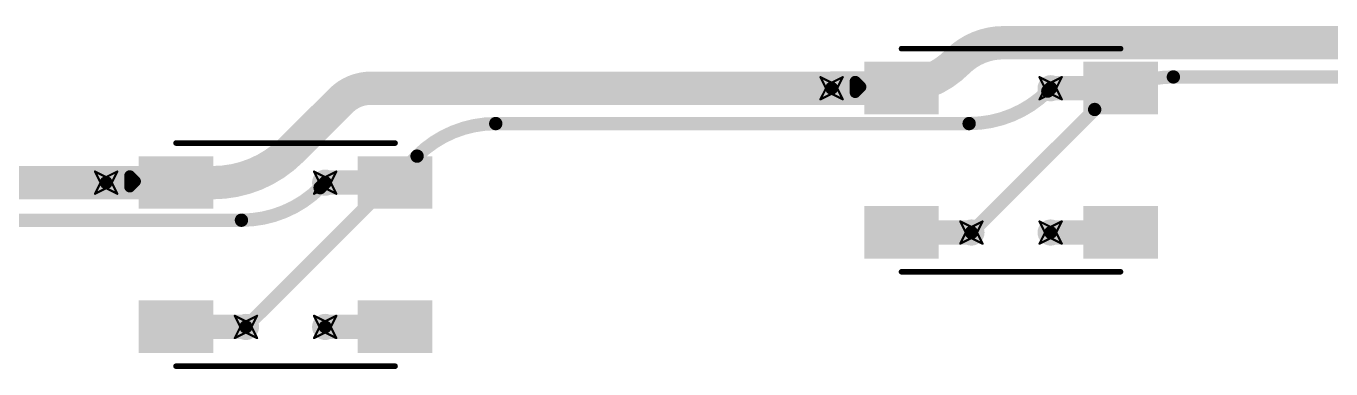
# Model space of a CAD drawing. Header units: inches. Extents: x -11 to 1110, y -7 to 455.
# Drawn here: x 192.5 to 222.29, y 343.8 to 351.64 of the extents above; entities that cross this region are included whole.
import ezdxf

# ---------------------------------------------------------------- set-up
doc = ezdxf.new("R2010")
doc.units = ezdxf.units.IN
for name, color, linetype in [('Bottom Layer', 5, 'Continuous'), ('Drill Drawing', 1, 'Continuous'), ('Top Layer', 1, 'Continuous'), ('Top Overlay', 2, 'Continuous'), ('Top Paste', 8, 'Continuous'), ('Top Solder', 216, 'Continuous'), ('Via Holes', 16, 'Continuous')]:
    doc.layers.add(name, color=color, linetype=linetype)

# ---------------------------------------------------------------- blocks, each defined once
blk = doc.blocks.new('WS2812B_B_W_205')
at = {"layer": 'Top Layer'}
for points in [[(-3.24999985, 2.15000078), (-1.75000031, 2.15000078), (-1.75000031, 1.15000278), (-3.24999985, 1.15000278)], [(3.24999985, 1.15000278), (1.75000031, 1.15000278), (1.75000031, 2.15000078), (3.24999985, 2.15000078)], [(-3.24999985, -1.15000024), (-1.75000031, -1.15000024), (-1.75000031, -2.14999824), (-3.24999985, -2.14999824)], [(1.75000031, -1.15000024), (3.24999985, -1.15000024), (3.24999985, -2.14999824), (1.75000031, -2.14999824)]]:
    blk.add_hatch(color=1, dxfattribs=at).paths.add_polyline_path(points)
at = {"layer": 'Top Paste'}
for points in [[(-3.24999985, 2.15000078), (-1.75000031, 2.15000078), (-1.75000031, 1.15000278), (-3.24999985, 1.15000278)], [(3.24999985, 1.15000278), (1.75000031, 1.15000278), (1.75000031, 2.15000078), (3.24999985, 2.15000078)], [(-3.24999985, -1.15000024), (-1.75000031, -1.15000024), (-1.75000031, -2.14999824), (-3.24999985, -2.14999824)], [(1.75000031, -1.15000024), (3.24999985, -1.15000024), (3.24999985, -2.14999824), (1.75000031, -2.14999824)]]:
    blk.add_hatch(color=8, dxfattribs=at).paths.add_polyline_path(points)
at = {"layer": 'Top Solder'}
for points in [[(-3.35159985, 2.25160078), (-1.64840031, 2.25160078), (-1.64840031, 1.04840278), (-3.35159985, 1.04840278)], [(3.35159985, 1.04840278), (1.64840031, 1.04840278), (1.64840031, 2.25160078), (3.35159985, 2.25160078)], [(-3.35159985, -1.04840024), (-1.64840031, -1.04840024), (-1.64840031, -2.25159824), (-3.35159985, -2.25159824)], [(1.64840031, -1.04840024), (3.35159985, -1.04840024), (3.35159985, -2.25159824), (1.64840031, -2.25159824)]]:
    blk.add_hatch(color=216, dxfattribs=at).paths.add_polyline_path(points)
at = {"layer": 'Top Overlay'}
for points in [[(-2.50000008, 2.55080008, 0.127, 0.127, 0), (2.50000008, 2.55080008, 0.127, 0.127, 0)], [(-3.556, 1.8034, 0.254, 0.254, 0), (-3.429, 1.6764, 0.254, 0.254, 0)], [(-3.556, 1.5494, 0.254, 0.254, 0), (-3.556, 1.8034, 0.254, 0.254, 0)], [(-3.556, 1.5494, 0.254, 0.254, 0), (-3.429, 1.6764, 0.254, 0.254, 0)], [(-2.50000008, -2.55079754, 0.127, 0.127, 0), (2.50000008, -2.55079754, 0.127, 0.127, 0)]]:
    blk.add_lwpolyline(points, format="xyseb", dxfattribs=at)
for points in [[(-2.53175008, 2.55080008, 0.0635, 0.0635, 1), (-2.46825008, 2.55080008, 0.0635, 0.0635, 1)], [(2.46825008, 2.55080008, 0.0635, 0.0635, 1), (2.53175008, 2.55080008, 0.0635, 0.0635, 1)], [(-3.619499999999999, 1.8034, 0.127, 0.127, 1), (-3.4925, 1.8034, 0.127, 0.127, 1)], [(-3.619499999999999, 1.8034, 0.127, 0.127, 1), (-3.4925, 1.8034, 0.127, 0.127, 1)], [(-3.4925, 1.6764, 0.127, 0.127, 1), (-3.3655, 1.6764, 0.127, 0.127, 1)], [(-3.4925, 1.6764, 0.127, 0.127, 1), (-3.3655, 1.6764, 0.127, 0.127, 1)], [(-3.619499999999999, 1.5494, 0.127, 0.127, 1), (-3.4925, 1.5494, 0.127, 0.127, 1)], [(-3.619499999999999, 1.5494, 0.127, 0.127, 1), (-3.4925, 1.5494, 0.127, 0.127, 1)], [(-2.53175008, -2.55079754, 0.0635, 0.0635, 1), (-2.46825008, -2.55079754, 0.0635, 0.0635, 1)], [(2.46825008, -2.55079754, 0.0635, 0.0635, 1), (2.53175008, -2.55079754, 0.0635, 0.0635, 1)]]:
    blk.add_lwpolyline(points, format="xyseb", close=True, dxfattribs=at)
blk = doc.blocks.new('WS2812B_B_W_214')
at = {"layer": 'Top Layer'}
for points in [[(-3.24999985, 2.15000078), (-1.75000031, 2.15000078), (-1.75000031, 1.15000278), (-3.24999985, 1.15000278)], [(3.24999985, 1.15000278), (1.75000031, 1.15000278), (1.75000031, 2.15000078), (3.24999985, 2.15000078)], [(-3.24999985, -1.15000024), (-1.75000031, -1.15000024), (-1.75000031, -2.14999824), (-3.24999985, -2.14999824)], [(1.75000031, -1.15000024), (3.24999985, -1.15000024), (3.24999985, -2.14999824), (1.75000031, -2.14999824)]]:
    blk.add_hatch(color=1, dxfattribs=at).paths.add_polyline_path(points)
at = {"layer": 'Top Paste'}
for points in [[(-3.24999985, 2.15000078), (-1.75000031, 2.15000078), (-1.75000031, 1.15000278), (-3.24999985, 1.15000278)], [(3.24999985, 1.15000278), (1.75000031, 1.15000278), (1.75000031, 2.15000078), (3.24999985, 2.15000078)], [(-3.24999985, -1.15000024), (-1.75000031, -1.15000024), (-1.75000031, -2.14999824), (-3.24999985, -2.14999824)], [(1.75000031, -1.15000024), (3.24999985, -1.15000024), (3.24999985, -2.14999824), (1.75000031, -2.14999824)]]:
    blk.add_hatch(color=8, dxfattribs=at).paths.add_polyline_path(points)
at = {"layer": 'Top Solder'}
for points in [[(-3.35159985, 2.25160078), (-1.64840031, 2.25160078), (-1.64840031, 1.04840278), (-3.35159985, 1.04840278)], [(3.35159985, 1.04840278), (1.64840031, 1.04840278), (1.64840031, 2.25160078), (3.35159985, 2.25160078)], [(-3.35159985, -1.04840024), (-1.64840031, -1.04840024), (-1.64840031, -2.25159824), (-3.35159985, -2.25159824)], [(1.64840031, -1.04840024), (3.35159985, -1.04840024), (3.35159985, -2.25159824), (1.64840031, -2.25159824)]]:
    blk.add_hatch(color=216, dxfattribs=at).paths.add_polyline_path(points)
at = {"layer": 'Top Overlay'}
for points in [[(-2.50000008, 2.55080008, 0.127, 0.127, 0), (2.50000008, 2.55080008, 0.127, 0.127, 0)], [(-3.556, 1.8034, 0.254, 0.254, 0), (-3.429, 1.6764, 0.254, 0.254, 0)], [(-3.556, 1.5494, 0.254, 0.254, 0), (-3.556, 1.8034, 0.254, 0.254, 0)], [(-3.556, 1.5494, 0.254, 0.254, 0), (-3.429, 1.6764, 0.254, 0.254, 0)], [(-2.50000008, -2.55079754, 0.127, 0.127, 0), (2.50000008, -2.55079754, 0.127, 0.127, 0)]]:
    blk.add_lwpolyline(points, format="xyseb", dxfattribs=at)
for points in [[(-2.53175008, 2.55080008, 0.0635, 0.0635, 1), (-2.46825008, 2.55080008, 0.0635, 0.0635, 1)], [(2.46825008, 2.55080008, 0.0635, 0.0635, 1), (2.53175008, 2.55080008, 0.0635, 0.0635, 1)], [(-3.619499999999999, 1.8034, 0.127, 0.127, 1), (-3.4925, 1.8034, 0.127, 0.127, 1)], [(-3.619499999999999, 1.8034, 0.127, 0.127, 1), (-3.4925, 1.8034, 0.127, 0.127, 1)], [(-3.4925, 1.6764, 0.127, 0.127, 1), (-3.3655, 1.6764, 0.127, 0.127, 1)], [(-3.4925, 1.6764, 0.127, 0.127, 1), (-3.3655, 1.6764, 0.127, 0.127, 1)], [(-3.619499999999999, 1.5494, 0.127, 0.127, 1), (-3.4925, 1.5494, 0.127, 0.127, 1)], [(-3.619499999999999, 1.5494, 0.127, 0.127, 1), (-3.4925, 1.5494, 0.127, 0.127, 1)], [(-2.53175008, -2.55079754, 0.0635, 0.0635, 1), (-2.46825008, -2.55079754, 0.0635, 0.0635, 1)], [(2.46825008, -2.55079754, 0.0635, 0.0635, 1), (2.53175008, -2.55079754, 0.0635, 0.0635, 1)]]:
    blk.add_lwpolyline(points, format="xyseb", close=True, dxfattribs=at)

msp = doc.modelspace()

# ---------------------------------------------------------------- hatches: boundary and pattern name
at = {"layer": 'Bottom Layer'}
h = msp.add_hatch(color=5, dxfattribs=at)
edge = h.paths.add_edge_path()
edge.add_arc((210.89296912, 350.2174098), 0.2999994, 0, 360)
h = msp.add_hatch(color=5, dxfattribs=at)
edge = h.paths.add_edge_path()
edge.add_arc((215.89296928, 350.2174098), 0.2999994, 0, 360)
h = msp.add_hatch(color=5, dxfattribs=at)
edge = h.paths.add_edge_path()
edge.add_arc((194.33216912, 348.0584098), 0.2999994, 0, 360)
h = msp.add_hatch(color=5, dxfattribs=at)
edge = h.paths.add_edge_path()
edge.add_arc((199.33216928, 348.0584098), 0.2999994, 0, 360)
h = msp.add_hatch(color=5, dxfattribs=at)
edge = h.paths.add_edge_path()
edge.add_arc((214.0842302, 346.91740878), 0.2999994, 0, 360)
h = msp.add_hatch(color=5, dxfattribs=at)
edge = h.paths.add_edge_path()
edge.add_arc((215.89296928, 346.91740878), 0.2999994, 0, 360)
h = msp.add_hatch(color=5, dxfattribs=at)
edge = h.paths.add_edge_path()
edge.add_arc((197.5234302, 344.75840878), 0.2999994, 0, 360)
h = msp.add_hatch(color=5, dxfattribs=at)
edge = h.paths.add_edge_path()
edge.add_arc((199.33216928, 344.75840878), 0.2999994, 0, 360)
at = {"layer": 'Top Layer'}
h = msp.add_hatch(color=1, dxfattribs=at)
edge = h.paths.add_edge_path()
edge.add_arc((210.89296912, 350.2174098), 0.2999994, 0, 360)
h = msp.add_hatch(color=1, dxfattribs=at)
edge = h.paths.add_edge_path()
edge.add_arc((215.89296928, 350.2174098), 0.2999994, 0, 360)
h = msp.add_hatch(color=1, dxfattribs=at)
edge = h.paths.add_edge_path()
edge.add_arc((194.33216912, 348.0584098), 0.2999994, 0, 360)
h = msp.add_hatch(color=1, dxfattribs=at)
edge = h.paths.add_edge_path()
edge.add_arc((199.33216928, 348.0584098), 0.2999994, 0, 360)
h = msp.add_hatch(color=1, dxfattribs=at)
edge = h.paths.add_edge_path()
edge.add_arc((214.0842302, 346.91740878), 0.2999994, 0, 360)
h = msp.add_hatch(color=1, dxfattribs=at)
edge = h.paths.add_edge_path()
edge.add_arc((215.89296928, 346.91740878), 0.2999994, 0, 360)
h = msp.add_hatch(color=1, dxfattribs=at)
edge = h.paths.add_edge_path()
edge.add_arc((197.5234302, 344.75840878), 0.2999994, 0, 360)
h = msp.add_hatch(color=1, dxfattribs=at)
edge = h.paths.add_edge_path()
edge.add_arc((199.33216928, 344.75840878), 0.2999994, 0, 360)
at = {"layer": 'Via Holes'}
h = msp.add_hatch(color=7, dxfattribs=at)
edge = h.paths.add_edge_path()
edge.add_arc((210.89296912, 350.2174098), 0.1499997, 0, 360)
h = msp.add_hatch(color=7, dxfattribs=at)
edge = h.paths.add_edge_path()
edge.add_arc((215.89296928, 350.2174098), 0.1499997, 0, 360)
h = msp.add_hatch(color=7, dxfattribs=at)
edge = h.paths.add_edge_path()
edge.add_arc((194.33216912, 348.0584098), 0.1499997, 0, 360)
h = msp.add_hatch(color=7, dxfattribs=at)
edge = h.paths.add_edge_path()
edge.add_arc((199.33216928, 348.0584098), 0.1499997, 0, 360)
h = msp.add_hatch(color=7, dxfattribs=at)
edge = h.paths.add_edge_path()
edge.add_arc((214.0842302, 346.91740878), 0.1499997, 0, 360)
h = msp.add_hatch(color=7, dxfattribs=at)
edge = h.paths.add_edge_path()
edge.add_arc((215.89296928, 346.91740878), 0.1499997, 0, 360)
h = msp.add_hatch(color=7, dxfattribs=at)
edge = h.paths.add_edge_path()
edge.add_arc((197.5234302, 344.75840878), 0.1499997, 0, 360)
h = msp.add_hatch(color=7, dxfattribs=at)
edge = h.paths.add_edge_path()
edge.add_arc((199.33216928, 344.75840878), 0.1499997, 0, 360)

# ---------------------------------------------------------------- linework, layer by layer
at = {"layer": 'Bottom Layer'}
for points in [[(213.7664, 350.8248, 0.7619999999999999, 0.7619999999999999, -0.1989120523722379), (214.81419064, 351.2588098, 0.7619999999999999, 0.7619999999999999, 0)], [(214.81419064, 351.2588098, 0.7619999999999999, 0.7619999999999999, 0), (214.81419318, 351.2588098, 0.7619999999999999, 0.7619999999999999, 0)], [(214.81419318, 351.2588098, 0.7619999999999999, 0.7619999999999999, 0), (227.63156912, 351.2588098, 0.7619999999999999, 0.7619999999999999, 0)], [(213.7664, 350.8248, 0.7619999999999999, 0.7619999999999999, -0.198912367379658), (212.30003006, 350.2174098, 0.7619999999999999, 0.7619999999999999, 0)], [(199.6948, 349.9358, 0.7619999999999999, 0.7619999999999999, -0.198912367379658), (200.37466656, 350.2174098, 0.7619999999999999, 0.7619999999999999, 0)], [(200.37466656, 350.2174098, 0.7619999999999999, 0.7619999999999999, 0), (210.89296912, 350.2174098, 0.7619999999999999, 0.7619999999999999, 0)], [(210.89296912, 350.2174098, 0.7619999999999999, 0.7619999999999999, 0), (212.30003006, 350.2174098, 0.7619999999999999, 0.7619999999999999, 0)], [(216.89867212, 349.7318507, 0.3048, 0.3048, -0.198912367379658), (218.6947239, 350.47579892, 0.3048, 0.3048, 0)], [(218.6947239, 350.47579892, 0.3048, 0.3048, 0), (230.78967304, 350.47579892, 0.3048, 0.3048, 0)], [(198.56135802, 348.80235802, 0.7619999999999999, 0.7619999999999999, 0), (199.6948, 349.9358, 0.7619999999999999, 0.7619999999999999, 0)], [(215.82850662, 350.15294714, 0.3048, 0.3048, -0.198912367379658), (214.03245484, 349.40899892, 0.3048, 0.3048, 0)], [(215.82850662, 350.15294714, 0.3048, 0.3048, 0), (215.89296928, 350.2174098, 0.3048, 0.3048, 0)], [(214.0842302, 346.91740878, 0.3048, 0.3048, 0), (216.89867212, 349.7318507, 0.3048, 0.3048, 0)], [(201.43007212, 348.6650507, 0.3048, 0.3048, -0.198912367379658), (203.2261239, 349.40899892, 0.3048, 0.3048, 0)], [(203.2261239, 349.40899892, 0.3048, 0.3048, 0), (214.03245484, 349.40899892, 0.3048, 0.3048, 0)], [(198.56135802, 348.80235802, 0.7619999999999999, 0.7619999999999999, -0.198912367379658), (196.76530624, 348.0584098, 0.7619999999999999, 0.7619999999999999, 0)], [(197.5234302, 344.75840878, 0.3048, 0.3048, 0), (201.43007212, 348.6650507, 0.3048, 0.3048, 0)], [(184.68803042, 348.0584098, 0.7619999999999999, 0.7619999999999999, 0), (194.33216912, 348.0584098, 0.7619999999999999, 0.7619999999999999, 0)], [(194.33216912, 348.0584098, 0.7619999999999999, 0.7619999999999999, 0), (196.76530624, 348.0584098, 0.7619999999999999, 0.7619999999999999, 0)], [(199.21690662, 347.94314714, 0.3048, 0.3048, 0), (199.33216928, 348.0584098, 0.3048, 0.3048, 0)], [(199.21690662, 347.94314714, 0.3048, 0.3048, -0.198912367379658), (197.42085484, 347.19919892, 0.3048, 0.3048, 0)], [(187.7575239, 347.19919892, 0.3048, 0.3048, 0), (197.42085484, 347.19919892, 0.3048, 0.3048, 0)]]:
    msp.add_lwpolyline(points, format="xyseb", dxfattribs=at)
for points in [[(214.62369064, 351.2588098, 0.3809999999999999, 0.3809999999999999, 1), (215.00469064, 351.2588098, 0.3809999999999999, 0.3809999999999999, 1)], [(214.62369064, 351.2588098, 0.3809999999999999, 0.3809999999999999, 1), (215.00469064, 351.2588098, 0.3809999999999999, 0.3809999999999999, 1)], [(214.62369318, 351.2588098, 0.3809999999999999, 0.3809999999999999, 1), (215.00469318, 351.2588098, 0.3809999999999999, 0.3809999999999999, 1)], [(214.62369318, 351.2588098, 0.3809999999999999, 0.3809999999999999, 1), (215.00469318, 351.2588098, 0.3809999999999999, 0.3809999999999999, 1)], [(213.5759, 350.8248, 0.3809999999999999, 0.3809999999999999, 1), (213.9569, 350.8248, 0.3809999999999999, 0.3809999999999999, 1)], [(213.5759, 350.8248, 0.3809999999999999, 0.3809999999999999, 1), (213.9569, 350.8248, 0.3809999999999999, 0.3809999999999999, 1)], [(200.18416656, 350.2174098, 0.3809999999999999, 0.3809999999999999, 1), (200.56516656, 350.2174098, 0.3809999999999999, 0.3809999999999999, 1)], [(200.18416656, 350.2174098, 0.3809999999999999, 0.3809999999999999, 1), (200.56516656, 350.2174098, 0.3809999999999999, 0.3809999999999999, 1)], [(210.70246912, 350.2174098, 0.3809999999999999, 0.3809999999999999, 1), (211.08346912, 350.2174098, 0.3809999999999999, 0.3809999999999999, 1)], [(210.70246912, 350.2174098, 0.3809999999999999, 0.3809999999999999, 1), (211.08346912, 350.2174098, 0.3809999999999999, 0.3809999999999999, 1)], [(212.10953006, 350.2174098, 0.3809999999999999, 0.3809999999999999, 1), (212.49053006, 350.2174098, 0.3809999999999999, 0.3809999999999999, 1)], [(212.10953006, 350.2174098, 0.3809999999999999, 0.3809999999999999, 1), (212.49053006, 350.2174098, 0.3809999999999999, 0.3809999999999999, 1)], [(218.6185239, 350.47579892, 0.1524, 0.1524, 1), (218.7709239, 350.47579892, 0.1524, 0.1524, 1)], [(218.6185239, 350.47579892, 0.1524, 0.1524, 1), (218.7709239, 350.47579892, 0.1524, 0.1524, 1)], [(199.5043, 349.9358, 0.3809999999999999, 0.3809999999999999, 1), (199.8853, 349.9358, 0.3809999999999999, 0.3809999999999999, 1)], [(199.5043, 349.9358, 0.3809999999999999, 0.3809999999999999, 1), (199.8853, 349.9358, 0.3809999999999999, 0.3809999999999999, 1)], [(215.75230662, 350.15294714, 0.1524, 0.1524, 1), (215.90470662, 350.15294714, 0.1524, 0.1524, 1)], [(215.75230662, 350.15294714, 0.1524, 0.1524, 1), (215.90470662, 350.15294714, 0.1524, 0.1524, 1)], [(215.81676928, 350.2174098, 0.1524, 0.1524, 1), (215.96916928, 350.2174098, 0.1524, 0.1524, 1)], [(216.82247212, 349.7318507, 0.1524, 0.1524, 1), (216.97487212, 349.7318507, 0.1524, 0.1524, 1)], [(216.82247212, 349.7318507, 0.1524, 0.1524, 1), (216.97487212, 349.7318507, 0.1524, 0.1524, 1)], [(203.1499239, 349.40899892, 0.1524, 0.1524, 1), (203.3023239, 349.40899892, 0.1524, 0.1524, 1)], [(203.1499239, 349.40899892, 0.1524, 0.1524, 1), (203.3023239, 349.40899892, 0.1524, 0.1524, 1)], [(213.95625484, 349.40899892, 0.1524, 0.1524, 1), (214.10865484, 349.40899892, 0.1524, 0.1524, 1)], [(213.95625484, 349.40899892, 0.1524, 0.1524, 1), (214.10865484, 349.40899892, 0.1524, 0.1524, 1)], [(198.37085802, 348.80235802, 0.3809999999999999, 0.3809999999999999, 1), (198.75185802, 348.80235802, 0.3809999999999999, 0.3809999999999999, 1)], [(198.37085802, 348.80235802, 0.3809999999999999, 0.3809999999999999, 1), (198.75185802, 348.80235802, 0.3809999999999999, 0.3809999999999999, 1)], [(201.35387212, 348.6650507, 0.1524, 0.1524, 1), (201.50627212, 348.6650507, 0.1524, 0.1524, 1)], [(201.35387212, 348.6650507, 0.1524, 0.1524, 1), (201.50627212, 348.6650507, 0.1524, 0.1524, 1)], [(194.14166912, 348.0584098, 0.3809999999999999, 0.3809999999999999, 1), (194.52266912, 348.0584098, 0.3809999999999999, 0.3809999999999999, 1)], [(194.14166912, 348.0584098, 0.3809999999999999, 0.3809999999999999, 1), (194.52266912, 348.0584098, 0.3809999999999999, 0.3809999999999999, 1)], [(196.57480624, 348.0584098, 0.3809999999999999, 0.3809999999999999, 1), (196.95580624, 348.0584098, 0.3809999999999999, 0.3809999999999999, 1)], [(196.57480624, 348.0584098, 0.3809999999999999, 0.3809999999999999, 1), (196.95580624, 348.0584098, 0.3809999999999999, 0.3809999999999999, 1)], [(199.25596928, 348.0584098, 0.1524, 0.1524, 1), (199.40836928, 348.0584098, 0.1524, 0.1524, 1)], [(199.14070662, 347.94314714, 0.1524, 0.1524, 1), (199.29310662, 347.94314714, 0.1524, 0.1524, 1)], [(199.14070662, 347.94314714, 0.1524, 0.1524, 1), (199.29310662, 347.94314714, 0.1524, 0.1524, 1)], [(197.34465484, 347.19919892, 0.1524, 0.1524, 1), (197.49705484, 347.19919892, 0.1524, 0.1524, 1)], [(197.34465484, 347.19919892, 0.1524, 0.1524, 1), (197.49705484, 347.19919892, 0.1524, 0.1524, 1)], [(214.0080302, 346.91740878, 0.1524, 0.1524, 1), (214.1604302, 346.91740878, 0.1524, 0.1524, 1)], [(197.4472302, 344.75840878, 0.1524, 0.1524, 1), (197.5996302, 344.75840878, 0.1524, 0.1524, 1)]]:
    msp.add_lwpolyline(points, format="xyseb", close=True, dxfattribs=at)
at = {"layer": 'Drill Drawing'}
for points in [[(210.63896912, 350.4714098, 0.0508, 0.0508, 0), (210.89296912, 350.3444098, 0.0508, 0.0508, 0)], [(210.63896912, 350.4714098, 0.0508, 0.0508, 0), (210.76596912, 350.2174098, 0.0508, 0.0508, 0)], [(210.89296912, 350.3444098, 0.0508, 0.0508, 0), (211.14696912, 350.4714098, 0.0508, 0.0508, 0)], [(211.01996912, 350.2174098, 0.0508, 0.0508, 0), (211.14696912, 350.4714098, 0.0508, 0.0508, 0)], [(215.63896928, 350.4714098, 0.0508, 0.0508, 0), (215.89296928, 350.3444098, 0.0508, 0.0508, 0)], [(215.63896928, 350.4714098, 0.0508, 0.0508, 0), (215.76596928, 350.2174098, 0.0508, 0.0508, 0)], [(215.89296928, 350.3444098, 0.0508, 0.0508, 0), (216.14696928, 350.4714098, 0.0508, 0.0508, 0)], [(216.01996928, 350.2174098, 0.0508, 0.0508, 0), (216.14696928, 350.4714098, 0.0508, 0.0508, 0)], [(210.63896912, 349.9634098, 0.0508, 0.0508, 0), (210.76596912, 350.2174098, 0.0508, 0.0508, 0)], [(210.63896912, 349.9634098, 0.0508, 0.0508, 0), (210.89296912, 350.0904098, 0.0508, 0.0508, 0)], [(210.89296912, 350.0904098, 0.0508, 0.0508, 0), (211.14696912, 349.9634098, 0.0508, 0.0508, 0)], [(211.01996912, 350.2174098, 0.0508, 0.0508, 0), (211.14696912, 349.9634098, 0.0508, 0.0508, 0)], [(215.63896928, 349.9634098, 0.0508, 0.0508, 0), (215.76596928, 350.2174098, 0.0508, 0.0508, 0)], [(215.63896928, 349.9634098, 0.0508, 0.0508, 0), (215.89296928, 350.0904098, 0.0508, 0.0508, 0)], [(215.89296928, 350.0904098, 0.0508, 0.0508, 0), (216.14696928, 349.9634098, 0.0508, 0.0508, 0)], [(216.01996928, 350.2174098, 0.0508, 0.0508, 0), (216.14696928, 349.9634098, 0.0508, 0.0508, 0)], [(194.07816912, 348.3124098, 0.0508, 0.0508, 0), (194.33216912, 348.1854098, 0.0508, 0.0508, 0)], [(194.07816912, 348.3124098, 0.0508, 0.0508, 0), (194.20516912, 348.0584098, 0.0508, 0.0508, 0)], [(194.33216912, 348.1854098, 0.0508, 0.0508, 0), (194.58616912, 348.3124098, 0.0508, 0.0508, 0)], [(194.45916912, 348.0584098, 0.0508, 0.0508, 0), (194.58616912, 348.3124098, 0.0508, 0.0508, 0)], [(199.07816928, 348.3124098, 0.0508, 0.0508, 0), (199.33216928, 348.1854098, 0.0508, 0.0508, 0)], [(199.07816928, 348.3124098, 0.0508, 0.0508, 0), (199.20516928, 348.0584098, 0.0508, 0.0508, 0)], [(199.33216928, 348.1854098, 0.0508, 0.0508, 0), (199.58616928, 348.3124098, 0.0508, 0.0508, 0)], [(199.45916928, 348.0584098, 0.0508, 0.0508, 0), (199.58616928, 348.3124098, 0.0508, 0.0508, 0)], [(194.07816912, 347.8044098, 0.0508, 0.0508, 0), (194.20516912, 348.0584098, 0.0508, 0.0508, 0)], [(194.07816912, 347.8044098, 0.0508, 0.0508, 0), (194.33216912, 347.9314098, 0.0508, 0.0508, 0)], [(194.33216912, 347.9314098, 0.0508, 0.0508, 0), (194.58616912, 347.8044098, 0.0508, 0.0508, 0)], [(194.45916912, 348.0584098, 0.0508, 0.0508, 0), (194.58616912, 347.8044098, 0.0508, 0.0508, 0)], [(199.07816928, 347.8044098, 0.0508, 0.0508, 0), (199.20516928, 348.0584098, 0.0508, 0.0508, 0)], [(199.07816928, 347.8044098, 0.0508, 0.0508, 0), (199.33216928, 347.9314098, 0.0508, 0.0508, 0)], [(199.33216928, 347.9314098, 0.0508, 0.0508, 0), (199.58616928, 347.8044098, 0.0508, 0.0508, 0)], [(199.45916928, 348.0584098, 0.0508, 0.0508, 0), (199.58616928, 347.8044098, 0.0508, 0.0508, 0)], [(213.8302302, 347.17140878, 0.0508, 0.0508, 0), (214.0842302, 347.04440878, 0.0508, 0.0508, 0)], [(213.8302302, 347.17140878, 0.0508, 0.0508, 0), (213.9572302, 346.91740878, 0.0508, 0.0508, 0)], [(214.0842302, 347.04440878, 0.0508, 0.0508, 0), (214.3382302, 347.17140878, 0.0508, 0.0508, 0)], [(214.2112302, 346.91740878, 0.0508, 0.0508, 0), (214.3382302, 347.17140878, 0.0508, 0.0508, 0)], [(215.63896928, 347.17140878, 0.0508, 0.0508, 0), (215.89296928, 347.04440878, 0.0508, 0.0508, 0)], [(215.63896928, 347.17140878, 0.0508, 0.0508, 0), (215.76596928, 346.91740878, 0.0508, 0.0508, 0)], [(215.89296928, 347.04440878, 0.0508, 0.0508, 0), (216.14696928, 347.17140878, 0.0508, 0.0508, 0)], [(216.01996928, 346.91740878, 0.0508, 0.0508, 0), (216.14696928, 347.17140878, 0.0508, 0.0508, 0)], [(213.8302302, 346.66340878, 0.0508, 0.0508, 0), (213.9572302, 346.91740878, 0.0508, 0.0508, 0)], [(213.8302302, 346.66340878, 0.0508, 0.0508, 0), (214.0842302, 346.79040878, 0.0508, 0.0508, 0)], [(214.0842302, 346.79040878, 0.0508, 0.0508, 0), (214.3382302, 346.66340878, 0.0508, 0.0508, 0)], [(214.2112302, 346.91740878, 0.0508, 0.0508, 0), (214.3382302, 346.66340878, 0.0508, 0.0508, 0)], [(215.63896928, 346.66340878, 0.0508, 0.0508, 0), (215.76596928, 346.91740878, 0.0508, 0.0508, 0)], [(215.63896928, 346.66340878, 0.0508, 0.0508, 0), (215.89296928, 346.79040878, 0.0508, 0.0508, 0)], [(215.89296928, 346.79040878, 0.0508, 0.0508, 0), (216.14696928, 346.66340878, 0.0508, 0.0508, 0)], [(216.01996928, 346.91740878, 0.0508, 0.0508, 0), (216.14696928, 346.66340878, 0.0508, 0.0508, 0)], [(197.2694302, 345.01240878, 0.0508, 0.0508, 0), (197.5234302, 344.88540878, 0.0508, 0.0508, 0)], [(197.2694302, 345.01240878, 0.0508, 0.0508, 0), (197.3964302, 344.75840878, 0.0508, 0.0508, 0)], [(197.5234302, 344.88540878, 0.0508, 0.0508, 0), (197.7774302, 345.01240878, 0.0508, 0.0508, 0)], [(197.6504302, 344.75840878, 0.0508, 0.0508, 0), (197.7774302, 345.01240878, 0.0508, 0.0508, 0)], [(199.07816928, 345.01240878, 0.0508, 0.0508, 0), (199.33216928, 344.88540878, 0.0508, 0.0508, 0)], [(199.07816928, 345.01240878, 0.0508, 0.0508, 0), (199.20516928, 344.75840878, 0.0508, 0.0508, 0)], [(199.33216928, 344.88540878, 0.0508, 0.0508, 0), (199.58616928, 345.01240878, 0.0508, 0.0508, 0)], [(199.45916928, 344.75840878, 0.0508, 0.0508, 0), (199.58616928, 345.01240878, 0.0508, 0.0508, 0)], [(197.2694302, 344.50440878, 0.0508, 0.0508, 0), (197.3964302, 344.75840878, 0.0508, 0.0508, 0)], [(197.2694302, 344.50440878, 0.0508, 0.0508, 0), (197.5234302, 344.63140878, 0.0508, 0.0508, 0)], [(197.5234302, 344.63140878, 0.0508, 0.0508, 0), (197.7774302, 344.50440878, 0.0508, 0.0508, 0)], [(197.6504302, 344.75840878, 0.0508, 0.0508, 0), (197.7774302, 344.50440878, 0.0508, 0.0508, 0)], [(199.07816928, 344.50440878, 0.0508, 0.0508, 0), (199.20516928, 344.75840878, 0.0508, 0.0508, 0)], [(199.07816928, 344.50440878, 0.0508, 0.0508, 0), (199.33216928, 344.63140878, 0.0508, 0.0508, 0)], [(199.33216928, 344.63140878, 0.0508, 0.0508, 0), (199.58616928, 344.50440878, 0.0508, 0.0508, 0)], [(199.45916928, 344.75840878, 0.0508, 0.0508, 0), (199.58616928, 344.50440878, 0.0508, 0.0508, 0)]]:
    msp.add_lwpolyline(points, format="xyseb", dxfattribs=at)
for points in [[(210.62626912, 350.4714098, 0.0254, 0.0254, 1), (210.65166912, 350.4714098, 0.0254, 0.0254, 1)], [(210.62626912, 350.4714098, 0.0254, 0.0254, 1), (210.65166912, 350.4714098, 0.0254, 0.0254, 1)], [(210.88026912, 350.3444098, 0.0254, 0.0254, 1), (210.90566912, 350.3444098, 0.0254, 0.0254, 1)], [(210.88026912, 350.3444098, 0.0254, 0.0254, 1), (210.90566912, 350.3444098, 0.0254, 0.0254, 1)], [(211.13426912, 350.4714098, 0.0254, 0.0254, 1), (211.15966912, 350.4714098, 0.0254, 0.0254, 1)], [(211.13426912, 350.4714098, 0.0254, 0.0254, 1), (211.15966912, 350.4714098, 0.0254, 0.0254, 1)], [(215.62626928, 350.4714098, 0.0254, 0.0254, 1), (215.65166928, 350.4714098, 0.0254, 0.0254, 1)], [(215.62626928, 350.4714098, 0.0254, 0.0254, 1), (215.65166928, 350.4714098, 0.0254, 0.0254, 1)], [(215.88026928, 350.3444098, 0.0254, 0.0254, 1), (215.90566928, 350.3444098, 0.0254, 0.0254, 1)], [(215.88026928, 350.3444098, 0.0254, 0.0254, 1), (215.90566928, 350.3444098, 0.0254, 0.0254, 1)], [(216.13426928, 350.4714098, 0.0254, 0.0254, 1), (216.15966928, 350.4714098, 0.0254, 0.0254, 1)], [(216.13426928, 350.4714098, 0.0254, 0.0254, 1), (216.15966928, 350.4714098, 0.0254, 0.0254, 1)], [(210.62626912, 349.9634098, 0.0254, 0.0254, 1), (210.65166912, 349.9634098, 0.0254, 0.0254, 1)], [(210.62626912, 349.9634098, 0.0254, 0.0254, 1), (210.65166912, 349.9634098, 0.0254, 0.0254, 1)], [(210.75326912, 350.2174098, 0.0254, 0.0254, 1), (210.77866912, 350.2174098, 0.0254, 0.0254, 1)], [(210.75326912, 350.2174098, 0.0254, 0.0254, 1), (210.77866912, 350.2174098, 0.0254, 0.0254, 1)], [(210.88026912, 350.0904098, 0.0254, 0.0254, 1), (210.90566912, 350.0904098, 0.0254, 0.0254, 1)], [(210.88026912, 350.0904098, 0.0254, 0.0254, 1), (210.90566912, 350.0904098, 0.0254, 0.0254, 1)], [(211.00726912, 350.2174098, 0.0254, 0.0254, 1), (211.03266912, 350.2174098, 0.0254, 0.0254, 1)], [(211.00726912, 350.2174098, 0.0254, 0.0254, 1), (211.03266912, 350.2174098, 0.0254, 0.0254, 1)], [(211.13426912, 349.9634098, 0.0254, 0.0254, 1), (211.15966912, 349.9634098, 0.0254, 0.0254, 1)], [(211.13426912, 349.9634098, 0.0254, 0.0254, 1), (211.15966912, 349.9634098, 0.0254, 0.0254, 1)], [(215.62626928, 349.9634098, 0.0254, 0.0254, 1), (215.65166928, 349.9634098, 0.0254, 0.0254, 1)], [(215.62626928, 349.9634098, 0.0254, 0.0254, 1), (215.65166928, 349.9634098, 0.0254, 0.0254, 1)], [(215.75326928, 350.2174098, 0.0254, 0.0254, 1), (215.77866928, 350.2174098, 0.0254, 0.0254, 1)], [(215.75326928, 350.2174098, 0.0254, 0.0254, 1), (215.77866928, 350.2174098, 0.0254, 0.0254, 1)], [(215.88026928, 350.0904098, 0.0254, 0.0254, 1), (215.90566928, 350.0904098, 0.0254, 0.0254, 1)], [(215.88026928, 350.0904098, 0.0254, 0.0254, 1), (215.90566928, 350.0904098, 0.0254, 0.0254, 1)], [(216.00726928, 350.2174098, 0.0254, 0.0254, 1), (216.03266928, 350.2174098, 0.0254, 0.0254, 1)], [(216.00726928, 350.2174098, 0.0254, 0.0254, 1), (216.03266928, 350.2174098, 0.0254, 0.0254, 1)], [(216.13426928, 349.9634098, 0.0254, 0.0254, 1), (216.15966928, 349.9634098, 0.0254, 0.0254, 1)], [(216.13426928, 349.9634098, 0.0254, 0.0254, 1), (216.15966928, 349.9634098, 0.0254, 0.0254, 1)], [(194.06546912, 348.3124098, 0.0254, 0.0254, 1), (194.09086912, 348.3124098, 0.0254, 0.0254, 1)], [(194.06546912, 348.3124098, 0.0254, 0.0254, 1), (194.09086912, 348.3124098, 0.0254, 0.0254, 1)], [(194.31946912, 348.1854098, 0.0254, 0.0254, 1), (194.34486912, 348.1854098, 0.0254, 0.0254, 1)], [(194.31946912, 348.1854098, 0.0254, 0.0254, 1), (194.34486912, 348.1854098, 0.0254, 0.0254, 1)], [(194.57346912, 348.3124098, 0.0254, 0.0254, 1), (194.59886912, 348.3124098, 0.0254, 0.0254, 1)], [(194.57346912, 348.3124098, 0.0254, 0.0254, 1), (194.59886912, 348.3124098, 0.0254, 0.0254, 1)], [(199.06546928, 348.3124098, 0.0254, 0.0254, 1), (199.09086928, 348.3124098, 0.0254, 0.0254, 1)], [(199.06546928, 348.3124098, 0.0254, 0.0254, 1), (199.09086928, 348.3124098, 0.0254, 0.0254, 1)], [(199.31946928, 348.1854098, 0.0254, 0.0254, 1), (199.34486928, 348.1854098, 0.0254, 0.0254, 1)], [(199.31946928, 348.1854098, 0.0254, 0.0254, 1), (199.34486928, 348.1854098, 0.0254, 0.0254, 1)], [(199.57346928, 348.3124098, 0.0254, 0.0254, 1), (199.59886928, 348.3124098, 0.0254, 0.0254, 1)], [(199.57346928, 348.3124098, 0.0254, 0.0254, 1), (199.59886928, 348.3124098, 0.0254, 0.0254, 1)], [(194.19246912, 348.0584098, 0.0254, 0.0254, 1), (194.21786912, 348.0584098, 0.0254, 0.0254, 1)], [(194.19246912, 348.0584098, 0.0254, 0.0254, 1), (194.21786912, 348.0584098, 0.0254, 0.0254, 1)], [(194.31946912, 347.9314098, 0.0254, 0.0254, 1), (194.34486912, 347.9314098, 0.0254, 0.0254, 1)], [(194.31946912, 347.9314098, 0.0254, 0.0254, 1), (194.34486912, 347.9314098, 0.0254, 0.0254, 1)], [(194.44646912, 348.0584098, 0.0254, 0.0254, 1), (194.47186912, 348.0584098, 0.0254, 0.0254, 1)], [(194.44646912, 348.0584098, 0.0254, 0.0254, 1), (194.47186912, 348.0584098, 0.0254, 0.0254, 1)], [(199.19246928, 348.0584098, 0.0254, 0.0254, 1), (199.21786928, 348.0584098, 0.0254, 0.0254, 1)], [(199.19246928, 348.0584098, 0.0254, 0.0254, 1), (199.21786928, 348.0584098, 0.0254, 0.0254, 1)], [(199.31946928, 347.9314098, 0.0254, 0.0254, 1), (199.34486928, 347.9314098, 0.0254, 0.0254, 1)], [(199.31946928, 347.9314098, 0.0254, 0.0254, 1), (199.34486928, 347.9314098, 0.0254, 0.0254, 1)], [(199.44646928, 348.0584098, 0.0254, 0.0254, 1), (199.47186928, 348.0584098, 0.0254, 0.0254, 1)], [(199.44646928, 348.0584098, 0.0254, 0.0254, 1), (199.47186928, 348.0584098, 0.0254, 0.0254, 1)], [(194.06546912, 347.8044098, 0.0254, 0.0254, 1), (194.09086912, 347.8044098, 0.0254, 0.0254, 1)], [(194.06546912, 347.8044098, 0.0254, 0.0254, 1), (194.09086912, 347.8044098, 0.0254, 0.0254, 1)], [(194.57346912, 347.8044098, 0.0254, 0.0254, 1), (194.59886912, 347.8044098, 0.0254, 0.0254, 1)], [(194.57346912, 347.8044098, 0.0254, 0.0254, 1), (194.59886912, 347.8044098, 0.0254, 0.0254, 1)], [(199.06546928, 347.8044098, 0.0254, 0.0254, 1), (199.09086928, 347.8044098, 0.0254, 0.0254, 1)], [(199.06546928, 347.8044098, 0.0254, 0.0254, 1), (199.09086928, 347.8044098, 0.0254, 0.0254, 1)], [(199.57346928, 347.8044098, 0.0254, 0.0254, 1), (199.59886928, 347.8044098, 0.0254, 0.0254, 1)], [(199.57346928, 347.8044098, 0.0254, 0.0254, 1), (199.59886928, 347.8044098, 0.0254, 0.0254, 1)], [(213.8175302, 347.17140878, 0.0254, 0.0254, 1), (213.8429302, 347.17140878, 0.0254, 0.0254, 1)], [(213.8175302, 347.17140878, 0.0254, 0.0254, 1), (213.8429302, 347.17140878, 0.0254, 0.0254, 1)], [(214.0715302, 347.04440878, 0.0254, 0.0254, 1), (214.0969302, 347.04440878, 0.0254, 0.0254, 1)], [(214.0715302, 347.04440878, 0.0254, 0.0254, 1), (214.0969302, 347.04440878, 0.0254, 0.0254, 1)], [(214.3255302, 347.17140878, 0.0254, 0.0254, 1), (214.3509302, 347.17140878, 0.0254, 0.0254, 1)], [(214.3255302, 347.17140878, 0.0254, 0.0254, 1), (214.3509302, 347.17140878, 0.0254, 0.0254, 1)], [(215.62626928, 347.17140878, 0.0254, 0.0254, 1), (215.65166928, 347.17140878, 0.0254, 0.0254, 1)], [(215.62626928, 347.17140878, 0.0254, 0.0254, 1), (215.65166928, 347.17140878, 0.0254, 0.0254, 1)], [(215.88026928, 347.04440878, 0.0254, 0.0254, 1), (215.90566928, 347.04440878, 0.0254, 0.0254, 1)], [(215.88026928, 347.04440878, 0.0254, 0.0254, 1), (215.90566928, 347.04440878, 0.0254, 0.0254, 1)], [(216.13426928, 347.17140878, 0.0254, 0.0254, 1), (216.15966928, 347.17140878, 0.0254, 0.0254, 1)], [(216.13426928, 347.17140878, 0.0254, 0.0254, 1), (216.15966928, 347.17140878, 0.0254, 0.0254, 1)], [(213.9445302, 346.91740878, 0.0254, 0.0254, 1), (213.9699302, 346.91740878, 0.0254, 0.0254, 1)], [(213.9445302, 346.91740878, 0.0254, 0.0254, 1), (213.9699302, 346.91740878, 0.0254, 0.0254, 1)], [(214.0715302, 346.79040878, 0.0254, 0.0254, 1), (214.0969302, 346.79040878, 0.0254, 0.0254, 1)], [(214.0715302, 346.79040878, 0.0254, 0.0254, 1), (214.0969302, 346.79040878, 0.0254, 0.0254, 1)], [(214.1985302, 346.91740878, 0.0254, 0.0254, 1), (214.2239302, 346.91740878, 0.0254, 0.0254, 1)], [(214.1985302, 346.91740878, 0.0254, 0.0254, 1), (214.2239302, 346.91740878, 0.0254, 0.0254, 1)], [(215.75326928, 346.91740878, 0.0254, 0.0254, 1), (215.77866928, 346.91740878, 0.0254, 0.0254, 1)], [(215.75326928, 346.91740878, 0.0254, 0.0254, 1), (215.77866928, 346.91740878, 0.0254, 0.0254, 1)], [(215.88026928, 346.79040878, 0.0254, 0.0254, 1), (215.90566928, 346.79040878, 0.0254, 0.0254, 1)], [(215.88026928, 346.79040878, 0.0254, 0.0254, 1), (215.90566928, 346.79040878, 0.0254, 0.0254, 1)], [(216.00726928, 346.91740878, 0.0254, 0.0254, 1), (216.03266928, 346.91740878, 0.0254, 0.0254, 1)], [(216.00726928, 346.91740878, 0.0254, 0.0254, 1), (216.03266928, 346.91740878, 0.0254, 0.0254, 1)], [(213.8175302, 346.66340878, 0.0254, 0.0254, 1), (213.8429302, 346.66340878, 0.0254, 0.0254, 1)], [(213.8175302, 346.66340878, 0.0254, 0.0254, 1), (213.8429302, 346.66340878, 0.0254, 0.0254, 1)], [(214.3255302, 346.66340878, 0.0254, 0.0254, 1), (214.3509302, 346.66340878, 0.0254, 0.0254, 1)], [(214.3255302, 346.66340878, 0.0254, 0.0254, 1), (214.3509302, 346.66340878, 0.0254, 0.0254, 1)], [(215.62626928, 346.66340878, 0.0254, 0.0254, 1), (215.65166928, 346.66340878, 0.0254, 0.0254, 1)], [(215.62626928, 346.66340878, 0.0254, 0.0254, 1), (215.65166928, 346.66340878, 0.0254, 0.0254, 1)], [(216.13426928, 346.66340878, 0.0254, 0.0254, 1), (216.15966928, 346.66340878, 0.0254, 0.0254, 1)], [(216.13426928, 346.66340878, 0.0254, 0.0254, 1), (216.15966928, 346.66340878, 0.0254, 0.0254, 1)], [(197.2567302, 345.01240878, 0.0254, 0.0254, 1), (197.2821302, 345.01240878, 0.0254, 0.0254, 1)], [(197.2567302, 345.01240878, 0.0254, 0.0254, 1), (197.2821302, 345.01240878, 0.0254, 0.0254, 1)], [(197.7647302, 345.01240878, 0.0254, 0.0254, 1), (197.7901302, 345.01240878, 0.0254, 0.0254, 1)], [(197.7647302, 345.01240878, 0.0254, 0.0254, 1), (197.7901302, 345.01240878, 0.0254, 0.0254, 1)], [(199.06546928, 345.01240878, 0.0254, 0.0254, 1), (199.09086928, 345.01240878, 0.0254, 0.0254, 1)], [(199.06546928, 345.01240878, 0.0254, 0.0254, 1), (199.09086928, 345.01240878, 0.0254, 0.0254, 1)], [(199.57346928, 345.01240878, 0.0254, 0.0254, 1), (199.59886928, 345.01240878, 0.0254, 0.0254, 1)], [(199.57346928, 345.01240878, 0.0254, 0.0254, 1), (199.59886928, 345.01240878, 0.0254, 0.0254, 1)], [(197.3837302, 344.75840878, 0.0254, 0.0254, 1), (197.4091302, 344.75840878, 0.0254, 0.0254, 1)], [(197.3837302, 344.75840878, 0.0254, 0.0254, 1), (197.4091302, 344.75840878, 0.0254, 0.0254, 1)], [(197.5107302, 344.88540878, 0.0254, 0.0254, 1), (197.5361302, 344.88540878, 0.0254, 0.0254, 1)], [(197.5107302, 344.88540878, 0.0254, 0.0254, 1), (197.5361302, 344.88540878, 0.0254, 0.0254, 1)], [(197.5107302, 344.63140878, 0.0254, 0.0254, 1), (197.5361302, 344.63140878, 0.0254, 0.0254, 1)], [(197.5107302, 344.63140878, 0.0254, 0.0254, 1), (197.5361302, 344.63140878, 0.0254, 0.0254, 1)], [(197.6377302, 344.75840878, 0.0254, 0.0254, 1), (197.6631302, 344.75840878, 0.0254, 0.0254, 1)], [(197.6377302, 344.75840878, 0.0254, 0.0254, 1), (197.6631302, 344.75840878, 0.0254, 0.0254, 1)], [(199.19246928, 344.75840878, 0.0254, 0.0254, 1), (199.21786928, 344.75840878, 0.0254, 0.0254, 1)], [(199.19246928, 344.75840878, 0.0254, 0.0254, 1), (199.21786928, 344.75840878, 0.0254, 0.0254, 1)], [(199.31946928, 344.88540878, 0.0254, 0.0254, 1), (199.34486928, 344.88540878, 0.0254, 0.0254, 1)], [(199.31946928, 344.88540878, 0.0254, 0.0254, 1), (199.34486928, 344.88540878, 0.0254, 0.0254, 1)], [(199.31946928, 344.63140878, 0.0254, 0.0254, 1), (199.34486928, 344.63140878, 0.0254, 0.0254, 1)], [(199.31946928, 344.63140878, 0.0254, 0.0254, 1), (199.34486928, 344.63140878, 0.0254, 0.0254, 1)], [(199.44646928, 344.75840878, 0.0254, 0.0254, 1), (199.47186928, 344.75840878, 0.0254, 0.0254, 1)], [(199.44646928, 344.75840878, 0.0254, 0.0254, 1), (199.47186928, 344.75840878, 0.0254, 0.0254, 1)], [(197.2567302, 344.50440878, 0.0254, 0.0254, 1), (197.2821302, 344.50440878, 0.0254, 0.0254, 1)], [(197.2567302, 344.50440878, 0.0254, 0.0254, 1), (197.2821302, 344.50440878, 0.0254, 0.0254, 1)], [(197.7647302, 344.50440878, 0.0254, 0.0254, 1), (197.7901302, 344.50440878, 0.0254, 0.0254, 1)], [(197.7647302, 344.50440878, 0.0254, 0.0254, 1), (197.7901302, 344.50440878, 0.0254, 0.0254, 1)], [(199.06546928, 344.50440878, 0.0254, 0.0254, 1), (199.09086928, 344.50440878, 0.0254, 0.0254, 1)], [(199.06546928, 344.50440878, 0.0254, 0.0254, 1), (199.09086928, 344.50440878, 0.0254, 0.0254, 1)], [(199.57346928, 344.50440878, 0.0254, 0.0254, 1), (199.59886928, 344.50440878, 0.0254, 0.0254, 1)], [(199.57346928, 344.50440878, 0.0254, 0.0254, 1), (199.59886928, 344.50440878, 0.0254, 0.0254, 1)]]:
    msp.add_lwpolyline(points, format="xyseb", close=True, dxfattribs=at)
at = {"layer": 'Top Layer'}
for points in [[(210.89296912, 350.2208007, 0.7619999999999999, 0.7619999999999999, 0), (212.48859966, 350.2208007, 0.7619999999999999, 0.7619999999999999, 0)], [(215.89296928, 350.2208007, 0.5588, 0.5588, 0), (217.48859982, 350.2208007, 0.5588, 0.5588, 0)], [(194.33216912, 348.0618007, 0.7619999999999999, 0.7619999999999999, 0), (195.92779966, 348.0618007, 0.7619999999999999, 0.7619999999999999, 0)], [(199.33216928, 348.0618007, 0.5588, 0.5588, 0), (200.92779982, 348.0618007, 0.5588, 0.5588, 0)], [(212.48859966, 346.92079968, 0.5588, 0.5588, 0), (214.0842302, 346.92079968, 0.5588, 0.5588, 0)], [(215.89296928, 346.92079968, 0.5588, 0.5588, 0), (217.48859982, 346.92079968, 0.5588, 0.5588, 0)], [(195.92779966, 344.76179968, 0.5588, 0.5588, 0), (197.5234302, 344.76179968, 0.5588, 0.5588, 0)], [(199.33216928, 344.76179968, 0.5588, 0.5588, 0), (200.92779982, 344.76179968, 0.5588, 0.5588, 0)]]:
    msp.add_lwpolyline(points, format="xyseb", dxfattribs=at)
for points in [[(210.70246912, 350.2208007, 0.3809999999999999, 0.3809999999999999, 1), (211.08346912, 350.2208007, 0.3809999999999999, 0.3809999999999999, 1)], [(212.29809966, 350.2208007, 0.3809999999999999, 0.3809999999999999, 1), (212.67909966, 350.2208007, 0.3809999999999999, 0.3809999999999999, 1)], [(215.75326928, 350.2208007, 0.2794, 0.2794, 1), (216.03266928, 350.2208007, 0.2794, 0.2794, 1)], [(217.34889982, 350.2208007, 0.2794, 0.2794, 1), (217.62829982, 350.2208007, 0.2794, 0.2794, 1)], [(194.14166912, 348.0618007, 0.3809999999999999, 0.3809999999999999, 1), (194.52266912, 348.0618007, 0.3809999999999999, 0.3809999999999999, 1)], [(195.73729966, 348.0618007, 0.3809999999999999, 0.3809999999999999, 1), (196.11829966, 348.0618007, 0.3809999999999999, 0.3809999999999999, 1)], [(199.19246928, 348.0618007, 0.2794, 0.2794, 1), (199.47186928, 348.0618007, 0.2794, 0.2794, 1)], [(200.78809982, 348.0618007, 0.2794, 0.2794, 1), (201.06749982, 348.0618007, 0.2794, 0.2794, 1)], [(212.34889966, 346.92079968, 0.2794, 0.2794, 1), (212.62829966, 346.92079968, 0.2794, 0.2794, 1)], [(213.9445302, 346.92079968, 0.2794, 0.2794, 1), (214.2239302, 346.92079968, 0.2794, 0.2794, 1)], [(215.75326928, 346.92079968, 0.2794, 0.2794, 1), (216.03266928, 346.92079968, 0.2794, 0.2794, 1)], [(217.34889982, 346.92079968, 0.2794, 0.2794, 1), (217.62829982, 346.92079968, 0.2794, 0.2794, 1)], [(195.78809966, 344.76179968, 0.2794, 0.2794, 1), (196.06749966, 344.76179968, 0.2794, 0.2794, 1)], [(197.3837302, 344.76179968, 0.2794, 0.2794, 1), (197.6631302, 344.76179968, 0.2794, 0.2794, 1)], [(199.19246928, 344.76179968, 0.2794, 0.2794, 1), (199.47186928, 344.76179968, 0.2794, 0.2794, 1)], [(200.78809982, 344.76179968, 0.2794, 0.2794, 1), (201.06749982, 344.76179968, 0.2794, 0.2794, 1)]]:
    msp.add_lwpolyline(points, format="xyseb", close=True, dxfattribs=at)

# ---------------------------------------------------------------- block references
for name, p in [('WS2812B_B_W_205', (214.98859974, 348.57079892)), ('WS2812B_B_W_214', (198.42779974, 346.41179892))]:
    msp.add_blockref(name, p)

doc.saveas('drawing.dxf')
